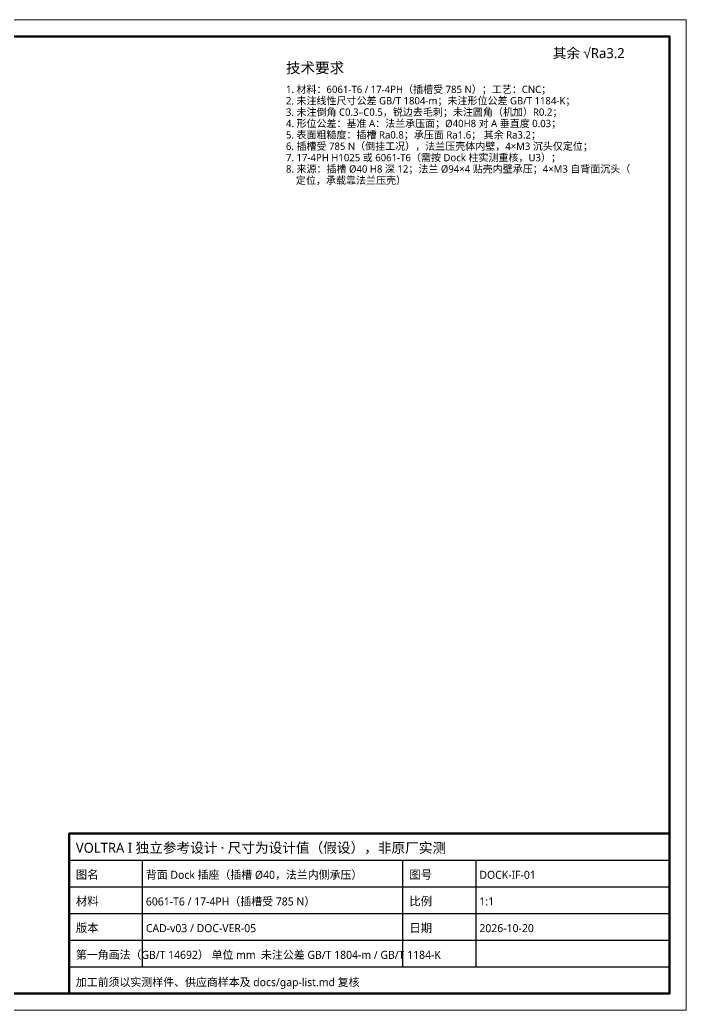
# Model space of a CAD drawing. Header units: millimetres. Extents: x 0 to 420, y 0 to 297.
# Drawn here: x 220.2 to 420, y 0 to 297 of the extents above; entities that cross this region are included whole.
import ezdxf

# ---------------------------------------------------------------- set-up
doc = ezdxf.new("R2010")
doc.units = ezdxf.units.MM
doc.layers.add('FRAME', color=7, linetype='CONTINUOUS', lineweight=70)
doc.layers.add('TEXT', color=7, linetype='CONTINUOUS', lineweight=25)
doc.styles.add('CJK', font='NotoSansCJK-Regular.ttc')

msp = doc.modelspace()

# ---------------------------------------------------------------- linework, layer by layer
at = {"layer": 'FRAME', "lineweight": 18}
msp.add_lwpolyline([(0, 0), (420, 0), (420, 297), (0, 297)], close=True, dxfattribs=at)
at = {"layer": 'FRAME'}
for points in [[(25, 5), (415, 5), (415, 292), (25, 292)], [(235, 5), (415, 5), (415, 53), (235, 53)]]:
    msp.add_lwpolyline(points, close=True, dxfattribs=at)
at = {"layer": 'TEXT'}
for p, q in [((235, 45), (415, 45)), ((257, 13), (257, 45)), ((335, 13), (335, 45)), ((357, 13), (357, 45)), ((235, 37), (415, 37)), ((235, 29), (415, 29)), ((235, 21), (415, 21)), ((235, 13), (415, 13))]:
    msp.add_line(p, q, dxfattribs=at)

# ---------------------------------------------------------------- texts
at = {"layer": 'TEXT', "style": 'CJK'}
for s, height, p in [('其余 √Ra3.2', 3, (380, 285.5)), ('技术要求', 3.2, (300, 281)), ('1. 材料：6061-T6 / 17-4PH（插槽受 785 N）；工艺：CNC；', 2.2, (300, 275.04)), ('2. 未注线性尺寸公差 GB/T 1804-m；未注形位公差 GB/T 1184-K；', 2.2, (300, 271.63)), ('3. 未注倒角 C0.3–C0.5，锐边去毛刺；未注圆角（机加）R0.2；', 2.2, (300, 268.22)), ('4. 形位公差：基准 A：法兰承压面；Ø40H8 对 A 垂直度 0.03；', 2.2, (300, 264.81)), ('5. 表面粗糙度：插槽 Ra0.8；承压面 Ra1.6； 其余 Ra3.2；', 2.2, (300, 261.4)), ('6. 插槽受 785 N（倒挂工况），法兰压壳体内壁，4×M3 沉头仅定位；', 2.2, (300, 257.99)), ('7. 17-4PH H1025 或 6061-T6（需按 Dock 柱实测重核，U3）；', 2.2, (300, 254.58)), ('8. 来源：插槽 Ø40 H8 深 12；法兰 Ø94×4 贴壳内壁承压；4×M3 自背面沉头（', 2.2, (300, 251.17)), ('\u3000定位，承载靠法兰压壳）', 2.2, (300, 247.76)), ('VOLTRA I 独立参考设计 · 尺寸为设计值（假设），非原厂实测', 3, (237, 47.2)), ('图名', 2.5, (237, 39.4)), ('背面 Dock 插座（插槽 Ø40，法兰内侧承压）', 2.4, (258, 39.4)), ('图号', 2.5, (337, 39.4)), ('DOCK-IF-01', 2.4, (358, 39.4)), ('材料', 2.5, (237, 31.4)), ('6061-T6 / 17-4PH（插槽受 785 N）', 2.4, (258, 31.4)), ('比例', 2.5, (337, 31.4)), ('1:1', 2.4, (358, 31.4)), ('版本', 2.5, (237, 23.4)), ('CAD-v03 / DOC-VER-05', 2.4, (258, 23.4)), ('日期', 2.5, (337, 23.4)), ('2026-10-20', 2.4, (358, 23.4)), ('第一角画法（GB/T 14692） 单位 mm  未注公差 GB/T 1804-m / GB/T 1184-K', 2.4, (237, 15.4)), ('加工前须以实测样件、供应商样本及 docs/gap-list.md 复核', 2.4, (237, 7.2))]:
    msp.add_text(s, height=height, dxfattribs=at).set_placement(p)

doc.saveas('drawing.dxf')
